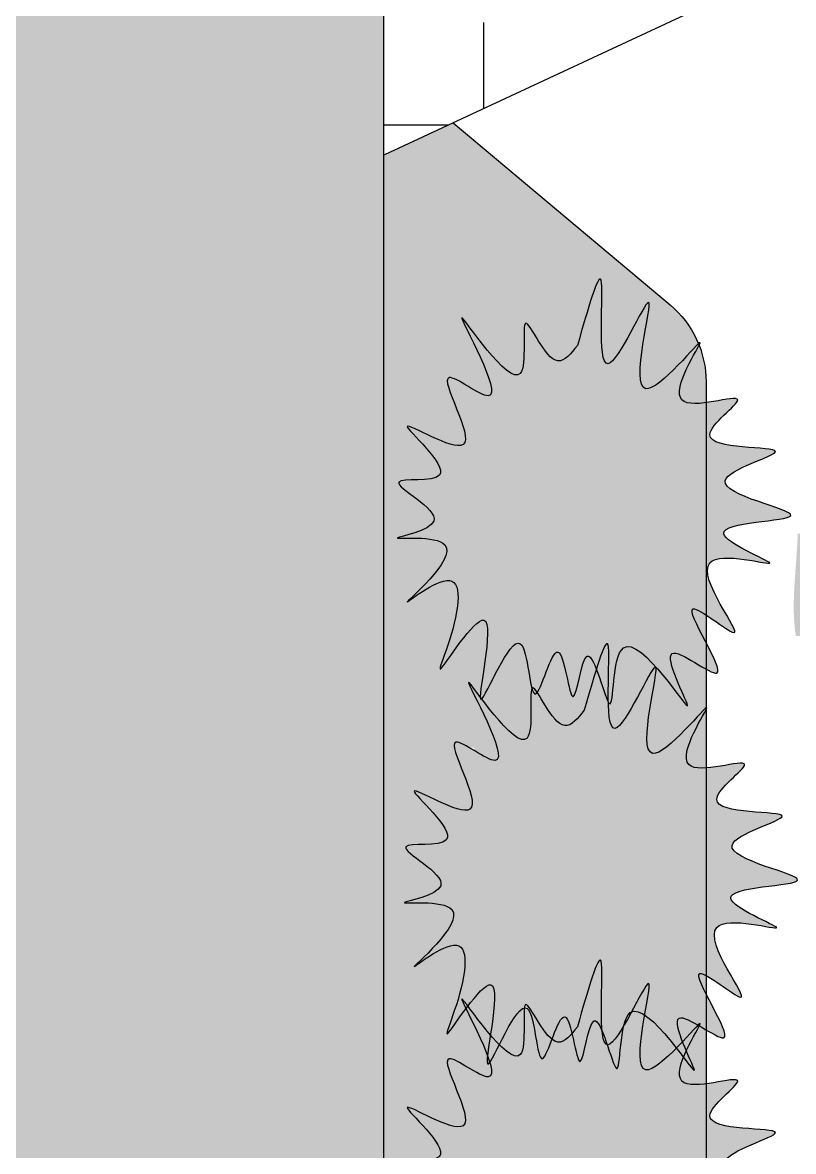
# Model space of a CAD drawing. Header units: metres. Extents: x 1203 to 2640, y 535 to 1122.
# Drawn here: x 1273.02 to 1288.35, y 566.84 to 589.28 of the extents above; entities that cross this region are included whole.
import ezdxf

# ---------------------------------------------------------------- set-up
doc = ezdxf.new("R2010")
doc.units = ezdxf.units.M
doc.layers.add('Layer1', color=105, linetype='Continuous')
doc.layers.add('line work', color=7, linetype='Continuous')
picture_1 = doc.add_image_def('image1.png', size_in_pixel=(941, 730))

msp = doc.modelspace()

# ---------------------------------------------------------------- hatches: boundary and pattern name
at = {"layer": 'line work', "lineweight": -3}
h = msp.add_hatch(color=7, dxfattribs=at)
h.dxf.hatch_style = 1
edge = h.paths.add_edge_path()
edge.add_line((1267.01, 614.181), (1267.01, 587.196))
edge.add_line((1267.01, 587.196), (1264.544, 587.196))
edge.add_line((1264.544, 587.196), (1264.544, 590.544))
edge.add_line((1264.544, 590.544), (1257.633, 590.544))
edge.add_spline(control_points=[(1257.633, 590.544), (1257.812, 590.199), (1258.328, 589.292), (1256.51, 590.791), (1258.02, 587.934), (1255.779, 591.576), (1255.95, 588.165), (1255.342, 590.932), (1255.077, 588.483), (1254.839, 591.017), (1254.233, 588.465), (1254.178, 591.422), (1252.941, 588.19), (1253.381, 590.085), (1253.386, 590.544)], knot_values=[21.42651, 21.42651, 21.42651, 21.42651, 22.216554, 23.184687, 24.253958, 25.961528, 27.103648, 28.144637, 28.994401, 29.931759, 30.873696, 31.916448, 33.269246, 34.465316, 34.465316, 34.465316, 34.465316], degree=3, periodic=0)
edge.add_line((1253.386, 590.544), (1252.984, 590.544))
edge.add_spline(control_points=[(1252.984, 590.544), (1252.937, 590.487), (1252.703, 590.188), (1252.278, 589.535), (1252.546, 590.128), (1252.669, 590.544)], knot_values=[35.32762, 35.32762, 35.32762, 35.32762, 35.495987, 36.149892, 37.055945, 37.055945, 37.055945, 37.055945], degree=3, periodic=0)
edge.add_line((1252.669, 590.544), (1249.308, 590.544))
edge.add_line((1249.308, 590.544), (1249.308, 572.597))
edge.add_line((1249.308, 572.597), (1251.084, 572.597))
edge.add_spline(control_points=[(1251.084, 572.597), (1251.232, 573.1), (1251.447, 573.741), (1251.412, 572.94), (1251.406, 572.597)], knot_values=[0.351516, 0.351516, 0.351516, 0.351516, 1.384531, 2.108355, 2.108355, 2.108355, 2.108355], degree=3, periodic=0)
edge.add_line((1251.406, 572.597), (1252.137, 572.597))
edge.add_spline(control_points=[(1252.137, 572.597), (1252.234, 572.777), (1252.387, 573.044), (1252.353, 572.783), (1252.321, 572.597)], knot_values=[4.020336, 4.020336, 4.020336, 4.020336, 4.512271, 4.990259, 4.990259, 4.990259, 4.990259], degree=3, periodic=0)
edge.add_line((1252.321, 572.597), (1260.871, 572.597))
edge.add_spline(control_points=[(1260.871, 572.597), (1260.829, 572.684), (1260.776, 572.802), (1260.863, 572.691), (1260.935, 572.597)], knot_values=[49.768473, 49.768473, 49.768473, 49.768473, 50.070744, 50.41386, 50.41386, 50.41386, 50.41386], degree=3, periodic=0)
edge.add_line((1260.935, 572.597), (1262.062, 572.597))
edge.add_spline(control_points=[(1262.062, 572.597), (1262.068, 572.618), (1262.084, 572.648), (1262.116, 572.623), (1262.137, 572.597)], knot_values=[52.565625, 52.565625, 52.565625, 52.565625, 52.681278, 52.829063, 52.829063, 52.829063, 52.829063], degree=3, periodic=0)
edge.add_line((1262.137, 572.597), (1263.227, 572.597))
edge.add_spline(control_points=[(1263.227, 572.597), (1263.393, 573.166), (1263.645, 573.959), (1263.591, 572.985), (1263.587, 572.597)], knot_values=[0.259816, 0.259816, 0.259816, 0.259816, 1.384531, 2.204245, 2.204245, 2.204245, 2.204245], degree=3, periodic=0)
edge.add_line((1263.587, 572.597), (1264.247, 572.597))
edge.add_spline(control_points=[(1264.247, 572.597), (1264.336, 572.764), (1264.416, 572.914), (1264.47, 572.992)], knot_values=[3.902123, 3.902123, 3.902123, 3.902123, 4.319559, 4.319559, 4.319559, 4.319559], degree=3, periodic=0)
edge.add_line((1264.47, 572.992), (1264.47, 576.742))
edge.add_line((1264.47, 576.742), (1266.835, 576.742))
edge.add_line((1266.835, 576.742), (1266.835, 570.141))
edge.add_spline(control_points=[(1266.835, 570.141), (1266.961, 570.129), (1267.134, 570.098), (1266.96, 570.011), (1266.835, 569.958)], knot_values=[11.835111, 11.835111, 11.835111, 11.835111, 12.178284, 12.531594, 12.531594, 12.531594, 12.531594], degree=3, periodic=0)
edge.add_line((1266.835, 569.958), (1266.835, 569.045))
edge.add_spline(control_points=[(1266.835, 569.045), (1267.122, 568.947), (1267.596, 568.794), (1267.101, 568.733), (1266.835, 568.7)], knot_values=[14.172609, 14.172609, 14.172609, 14.172609, 14.808876, 15.373886, 15.373886, 15.373886, 15.373886], degree=3, periodic=0)
edge.add_line((1266.835, 568.7), (1266.835, 567.931))
edge.add_spline(control_points=[(1266.835, 567.931), (1266.894, 567.901), (1266.976, 567.855), (1266.902, 567.862), (1266.835, 567.873)], knot_values=[17.053206, 17.053206, 17.053206, 17.053206, 17.271419, 17.518074, 17.518074, 17.518074, 17.518074], degree=3, periodic=0)
edge.add_line((1266.835, 567.873), (1266.835, 562.347))
edge.add_line((1266.835, 562.347), (1267.264, 562.347))
edge.add_spline(control_points=[(1267.264, 562.347), (1267.306, 562.389), (1267.344, 562.421), (1267.322, 562.373), (1267.309, 562.347)], knot_values=[7.401232, 7.401232, 7.401232, 7.401232, 7.646267, 7.782446, 7.782446, 7.782446, 7.782446], degree=3, periodic=0)
edge.add_line((1267.309, 562.347), (1272.021, 562.347))
edge.add_spline(control_points=[(1272.021, 562.347), (1271.879, 562.64), (1271.604, 563.157), (1271.967, 562.631), (1272.194, 562.347)], knot_values=[49.418706, 49.418706, 49.418706, 49.418706, 50.070744, 50.794452, 50.794452, 50.794452, 50.794452], degree=3, periodic=0)
edge.add_line((1272.194, 562.347), (1273.002, 562.347))
edge.add_spline(control_points=[(1273.002, 562.347), (1273, 562.57), (1272.985, 563.007), (1273.202, 562.558), (1273.342, 562.347)], knot_values=[52.185079, 52.185079, 52.185079, 52.185079, 52.681278, 53.247225, 53.247225, 53.247225, 53.247225], degree=3, periodic=0)
edge.add_line((1273.342, 562.347), (1274.064, 562.347))
edge.add_spline(control_points=[(1274.064, 562.347), (1274.272, 563.078), (1274.649, 564.396), (1274.518, 562.795), (1274.546, 562.347)], knot_values=[0.003378, 0.003378, 0.003378, 0.003378, 1.384531, 2.5036, 2.5036, 2.5036, 2.5036], degree=3, periodic=0)
edge.add_line((1274.546, 562.347), (1274.975, 562.347))
edge.add_spline(control_points=[(1274.975, 562.347), (1275.188, 562.707), (1275.634, 563.659), (1275.43, 562.774), (1275.363, 562.347)], knot_values=[3.57232, 3.57232, 3.57232, 3.57232, 4.512271, 5.382385, 5.382385, 5.382385, 5.382385], degree=3, periodic=0)
edge.add_line((1275.363, 562.347), (1276.436, 562.347))
edge.add_spline(control_points=[(1276.436, 562.347), (1276.478, 562.389), (1276.515, 562.421), (1276.494, 562.373), (1276.481, 562.347)], knot_values=[7.401232, 7.401232, 7.401232, 7.401232, 7.646267, 7.782446, 7.782446, 7.782446, 7.782446], degree=3, periodic=0)
edge.add_line((1276.481, 562.347), (1280.2, 562.347))
edge.add_line((1280.2, 562.347), (1280.2, 562.967))
edge.add_spline(control_points=[(1280.2, 562.967), (1280.141, 563.085), (1280.076, 563.224), (1280.15, 563.135), (1280.2, 563.07)], knot_values=[49.7092, 49.7092, 49.7092, 49.7092, 50.070744, 50.350922, 50.350922, 50.350922, 50.350922], degree=3, periodic=0)
edge.add_line((1280.2, 563.07), (1280.2, 615.396))
edge.add_spline(control_points=[(1280.2, 615.396), (1280.049, 615.298), (1279.776, 615.086), (1280.031, 615.306), (1280.2, 615.478)], knot_values=[38.513979, 38.513979, 38.513979, 38.513979, 38.930304, 39.452874, 39.452874, 39.452874, 39.452874], degree=3, periodic=0)
edge.add_line((1280.2, 615.478), (1280.2, 616.46))
edge.add_spline(control_points=[(1280.2, 616.46), (1279.947, 616.474), (1279.459, 616.431), (1279.997, 616.536), (1280.2, 616.622)], knot_values=[40.701525, 40.701525, 40.701525, 40.701525, 41.243068, 41.749471, 41.749471, 41.749471, 41.749471], degree=3, periodic=0)
edge.add_line((1280.2, 616.622), (1280.2, 617.164))
edge.add_spline(control_points=[(1280.2, 617.164), (1279.982, 617.344), (1279.49, 617.64), (1279.995, 617.617), (1280.2, 617.627)], knot_values=[42.464528, 42.464528, 42.464528, 42.464528, 43.076867, 43.544984, 43.544984, 43.544984, 43.544984], degree=3, periodic=0)
edge.add_line((1280.2, 617.627), (1280.2, 618.349))
edge.add_spline(control_points=[(1280.2, 618.349), (1280.044, 618.517), (1279.778, 618.777), (1280.04, 618.651), (1280.2, 618.573)], knot_values=[44.56406, 44.56406, 44.56406, 44.56406, 45.052961, 45.473377, 45.473377, 45.473377, 45.473377], degree=3, periodic=0)
edge.add_line((1280.2, 618.573), (1280.2, 634.868))
edge.add_spline(control_points=[(1280.2, 634.868), (1280.162, 635.093), (1279.991, 635.955), (1278.814, 632.88), (1279.71, 636.427), (1278.826, 635.405), (1278.188, 634.425), (1278.863, 635.818), (1278.769, 636.975), (1276.981, 635.54), (1279.525, 637.67), (1276.888, 637.37), (1278.629, 637.68), (1278.201, 638.081), (1278.023, 638.221)], knot_values=[31.432521, 31.432521, 31.432521, 31.432521, 31.916448, 33.269246, 34.849071, 35.495987, 36.149892, 37.43998, 37.950747, 38.930304, 40.29043, 41.243068, 42.036768, 42.519581, 42.519581, 42.519581, 42.519581], degree=3, periodic=0)
edge.add_line((1278.023, 638.221), (1275.945, 638.221))
edge.add_spline(control_points=[(1275.945, 638.221), (1276.208, 638.048), (1277.354, 637.575), (1274.47, 638.435), (1276.732, 635.697), (1274.432, 637.655), (1276.373, 634.872), (1274.19, 636.673), (1275.7, 633.816), (1273.459, 637.457), (1273.63, 634.047), (1273.022, 636.814), (1272.757, 634.365), (1272.518, 636.899), (1271.913, 634.346), (1271.858, 637.304), (1270.489, 633.726), (1271.385, 637.273), (1270.501, 636.251), (1269.863, 635.271), (1270.538, 636.664), (1270.444, 637.821), (1268.656, 636.386), (1270.512, 637.94), (1270.192, 638.21), (1270.176, 638.221)], knot_values=[16.490829, 16.490829, 16.490829, 16.490829, 17.271419, 18.463426, 19.926367, 20.858036, 22.216554, 23.184687, 24.253958, 25.961528, 27.103648, 28.144637, 28.994401, 29.931759, 30.873696, 31.916448, 33.269246, 34.849071, 35.495987, 36.149892, 37.43998, 37.950747, 38.930304, 40.29043, 40.353073, 40.353073, 40.353073, 40.353073], degree=3, periodic=0)
edge.add_line((1270.176, 638.221), (1267.492, 638.221))
edge.add_spline(control_points=[(1267.492, 638.221), (1267.271, 638.123), (1267.062, 638.014), (1267.041, 637.908), (1267.041, 637.908)], knot_values=[12.809013, 12.809013, 12.809013, 12.809013, 13.333393, 13.334074, 13.334074, 13.334074, 13.334074], degree=3, periodic=0)
edge.add_line((1267.041, 637.908), (1267.041, 637.87))
edge.add_spline(control_points=[(1267.041, 637.87), (1267.097, 637.588), (1269.525, 637.119), (1267.23, 637.099), (1267.041, 636.921)], knot_values=[13.396356, 13.396356, 13.396356, 13.396356, 14.808876, 16.049076, 16.049076, 16.049076, 16.049076], degree=3, periodic=0)
edge.add_line((1267.041, 636.921), (1267.041, 636.799))
edge.add_spline(control_points=[(1267.041, 636.799), (1267.193, 636.605), (1268.545, 636.065), (1267.411, 636.384), (1267.041, 636.37)], knot_values=[16.287027, 16.287027, 16.287027, 16.287027, 17.271419, 18.145375, 18.145375, 18.145375, 18.145375], degree=3, periodic=0)
edge.add_line((1267.041, 636.37), (1267.041, 635.288))
edge.add_spline(control_points=[(1267.041, 635.288), (1267.177, 635.053), (1267.327, 634.805), (1267.116, 634.93), (1267.041, 634.98)], knot_values=[19.331768, 19.331768, 19.331768, 19.331768, 19.926367, 20.165674, 20.165674, 20.165674, 20.165674], degree=3, periodic=0)
edge.add_line((1267.041, 634.98), (1267.041, 624.535))
edge.add_line((1267.041, 624.535), (1264.883, 624.535))
edge.add_line((1264.883, 624.535), (1264.883, 628.2))
edge.add_line((1264.883, 628.2), (1260.684, 628.2))
edge.add_spline(control_points=[(1260.684, 628.2), (1260.737, 628.08), (1260.857, 627.818), (1260.713, 628.012), (1260.57, 628.2)], knot_values=[23.939281, 23.939281, 23.939281, 23.939281, 24.253958, 24.805639, 24.805639, 24.805639, 24.805639], degree=3, periodic=0)
edge.add_line((1260.57, 628.2), (1259.3, 628.2))
edge.add_spline(control_points=[(1259.3, 628.2), (1259.285, 628.053), (1259.257, 627.879), (1259.178, 628.083), (1259.138, 628.2)], knot_values=[26.719615, 26.719615, 26.719615, 26.719615, 27.103648, 27.398004, 27.398004, 27.398004, 27.398004], degree=3, periodic=0)
edge.add_line((1259.138, 628.2), (1258.563, 628.2))
edge.add_spline(control_points=[(1258.563, 628.2), (1258.547, 628.15), (1258.514, 628.084), (1258.482, 628.146), (1258.465, 628.2)], knot_values=[28.822746, 28.822746, 28.822746, 28.822746, 28.994401, 29.180422, 29.180422, 29.180422, 29.180422], degree=3, periodic=0)
edge.add_line((1258.465, 628.2), (1257.8, 628.2))
edge.add_spline(control_points=[(1257.8, 628.2), (1257.788, 628.184), (1257.761, 628.159), (1257.738, 628.177), (1257.725, 628.2)], knot_values=[30.787765, 30.787765, 30.787765, 30.787765, 30.873696, 31.007203, 31.007203, 31.007203, 31.007203], degree=3, periodic=0)
edge.add_line((1257.725, 628.2), (1256.78, 628.2))
edge.add_spline(control_points=[(1256.78, 628.2), (1256.738, 628.121), (1256.666, 628.006), (1256.662, 628.106), (1256.671, 628.2)], knot_values=[33.003843, 33.003843, 33.003843, 33.003843, 33.269246, 33.582079, 33.582079, 33.582079, 33.582079], degree=3, periodic=0)
edge.add_line((1256.671, 628.2), (1254.582, 628.2))
edge.add_line((1254.582, 628.2), (1254.582, 619.38))
edge.add_spline(control_points=[(1254.582, 619.38), (1254.635, 619.353), (1254.686, 619.311), (1254.624, 619.281), (1254.582, 619.268)], knot_values=[14.576109, 14.576109, 14.576109, 14.576109, 14.808876, 14.985544, 14.985544, 14.985544, 14.985544], degree=3, periodic=0)
edge.add_line((1254.582, 619.268), (1254.582, 610.638))
edge.add_line((1254.582, 610.638), (1264.693, 610.638))
edge.add_line((1264.693, 610.638), (1264.693, 614.181))
edge.add_line((1264.693, 614.181), (1267.01, 614.181))
at = {"layer": 'line work', "lineweight": -3, "true_color": 0x90e203}
h = msp.add_hatch(color=62, dxfattribs=at)
h.dxf.hatch_style = 1
edge = h.paths.add_edge_path()
edge.add_spline(control_points=[(1284.055, 582.859), (1284.264, 583.592), (1284.725, 585.206), (1284.289, 581.161), (1285.982, 585.125), (1284.739, 580.857), (1286.31, 582.758), (1286.463, 582.898)], knot_values=[0, 0, 0, 0, 1.384531, 3.052251, 4.512271, 6.230514, 7.477941, 7.477941, 7.477941, 7.477941], degree=3, periodic=0)
edge.add_arc((1284.614, 582.136), 2, 22.3885, 50)
edge.add_line((1285.899, 583.668), (1281.586, 587.287))
edge.add_line((1281.586, 587.287), (1280.2, 586.641))
edge.add_line((1280.2, 586.641), (1280.2, 576.518))
edge.add_line((1280.2, 576.518), (1281.319, 576.42))
edge.add_spline(control_points=[(1282.18, 576.345), (1282.248, 576.791), (1282.395, 577.762), (1281.705, 576.965), (1281.068, 575.985), (1281.742, 577.377), (1281.649, 578.534), (1279.861, 577.099), (1282.404, 579.229), (1279.768, 578.93), (1281.943, 579.317), (1279.766, 580.353), (1282.075, 580.003), (1279.811, 581.884), (1282.62, 580.093), (1280.859, 582.883), (1283.05, 581.092), (1280.866, 584.865), (1283.254, 581.17), (1282.824, 584.076), (1283.546, 582.218), (1283.928, 582.699), (1284.055, 582.859)], knot_values=[33.901348, 33.901348, 33.901348, 33.901348, 34.849071, 35.495987, 36.149892, 37.43998, 37.950747, 38.930304, 40.29043, 41.243068, 42.036768, 43.076867, 43.892621, 45.052961, 46.218807, 47.576959, 48.432607, 50.070744, 51.677962, 52.681278, 53.664047, 54.157458, 54.157458, 54.157458, 54.157458], degree=3, periodic=0)
h = msp.add_hatch(color=62, dxfattribs=at)
h.dxf.hatch_style = 1
edge = h.paths.add_edge_path()
edge.add_spline(control_points=[(1282.143, 575.631), (1282.004, 575.917), (1281.782, 576.336), (1281.993, 576.046), (1282.123, 575.875)], knot_values=[49.430736, 49.430736, 49.430736, 49.430736, 50.070744, 50.5641, 50.5641, 50.5641, 50.5641], degree=3, periodic=0)
edge.add_spline(control_points=[(1282.123, 575.875), (1282.12, 576.143), (1282.529, 577.918), (1281.705, 576.965), (1281.068, 575.985), (1281.742, 577.377), (1281.649, 578.534), (1279.861, 577.099), (1282.404, 579.229), (1279.768, 578.93), (1281.943, 579.317), (1279.766, 580.353), (1282.075, 580.003), (1279.811, 581.884), (1282.62, 580.093), (1280.859, 582.883), (1283.05, 581.092), (1280.866, 584.865), (1283.254, 581.17), (1282.863, 583.809), (1283.233, 582.997), (1283.402, 582.771)], knot_values=[33.463795, 33.463795, 33.463795, 33.463795, 34.849071, 35.495987, 36.149892, 37.43998, 37.950747, 38.930304, 40.29043, 41.243068, 42.036768, 43.076867, 43.892621, 45.052961, 46.218807, 47.576959, 48.432607, 50.070744, 51.677962, 52.681278, 53.334053, 53.334053, 53.334053, 53.334053], degree=3, periodic=0)
edge.add_line((1283.402, 582.771), (1283.861, 585.378))
edge.add_line((1283.861, 585.378), (1281.586, 587.287))
edge.add_line((1281.586, 587.287), (1280.2, 586.641))
edge.add_line((1280.2, 586.641), (1280.2, 574.867))
edge.add_line((1280.2, 574.867), (1281.609, 574.867))
edge.add_spline(control_points=[(1281.609, 574.867), (1281.6, 574.927), (1281.619, 575.019), (1281.789, 574.933), (1281.904, 574.867)], knot_values=[47.347418, 47.347418, 47.347418, 47.347418, 47.576959, 47.901214, 47.901214, 47.901214, 47.901214], degree=3, periodic=0)
edge.add_line((1281.904, 574.867), (1282.008, 574.867))
edge.add_line((1282.008, 574.867), (1282.143, 575.631))
at = {"layer": 'line work', "lineweight": -3}
h = msp.add_hatch(color=256, dxfattribs=at)
h.dxf.hatch_style = 1
h.set_gradient(color1=(19, 155, 72), color2=(200, 201, 45), name='SPHERICAL')
edge = h.paths.add_edge_path()
edge.add_spline(control_points=[(1284.055, 582.859), (1284.264, 583.592), (1284.725, 585.206), (1284.289, 581.161), (1285.982, 585.125), (1284.692, 580.694), (1287.182, 583.861), (1285.376, 581.214), (1287.953, 582.166), (1285.835, 580.708), (1289.103, 580.95), (1285.826, 580.084), (1289.665, 579.359), (1285.892, 579.364), (1288.813, 578.212), (1285.675, 579.149), (1287.936, 576.41), (1285.637, 578.369), (1287.577, 575.585), (1285.394, 577.387), (1286.904, 574.529), (1284.664, 578.171), (1284.835, 574.761), (1284.227, 577.527), (1283.962, 575.078), (1283.723, 577.612), (1283.118, 575.06), (1283.063, 578.017), (1281.693, 574.44), (1282.589, 577.987), (1281.705, 576.965), (1281.068, 575.985), (1281.742, 577.377), (1281.649, 578.534), (1279.861, 577.099), (1282.404, 579.229), (1279.768, 578.93), (1281.943, 579.317), (1279.766, 580.353), (1282.075, 580.003), (1279.811, 581.884), (1282.62, 580.093), (1280.859, 582.883), (1283.05, 581.092), (1280.866, 584.865), (1283.254, 581.17), (1282.824, 584.076), (1283.546, 582.218), (1283.928, 582.699), (1284.055, 582.859)], knot_values=[0, 0, 0, 0, 1.384531, 3.052251, 4.512271, 6.230514, 7.646267, 8.837739, 9.946582, 10.833662, 12.178284, 13.333393, 14.808876, 16.18735, 17.271419, 18.463426, 19.926367, 20.858036, 22.216554, 23.184687, 24.253958, 25.961528, 27.103648, 28.144637, 28.994401, 29.931759, 30.873696, 31.916448, 33.269246, 34.849071, 35.495987, 36.149892, 37.43998, 37.950747, 38.930304, 40.29043, 41.243068, 42.036768, 43.076867, 43.892621, 45.052961, 46.218807, 47.576959, 48.432607, 50.070744, 51.677962, 52.681278, 53.664047, 54.157458, 54.157458, 54.157458, 54.157458], degree=3, periodic=0)
at = {"layer": 'line work', "lineweight": -3, "true_color": 0x90e203}
h = msp.add_hatch(color=62, dxfattribs=at)
h.dxf.hatch_style = 1
edge = h.paths.add_edge_path()
edge.add_spline(control_points=[(1286.475, 582.867), (1286.376, 582.673), (1285.755, 581.688), (1286.411, 581.698), (1286.614, 581.724)], knot_values=[7.777909, 7.777909, 7.777909, 7.777909, 8.837739, 9.283368, 9.283368, 9.283368, 9.283368], degree=3, periodic=0)
edge.add_line((1286.614, 581.724), (1286.614, 582.136))
edge.add_arc((1284.614, 582.136), 2, 0, 21.4477)
at = {"layer": 'line work', "lineweight": -3}
h = msp.add_hatch(color=9, dxfattribs=at)
h.dxf.hatch_style = 1
edge = h.paths.add_edge_path()
edge.add_spline(control_points=[(1291.817, 577.956), (1291.811, 578.002), (1291.805, 578.113), (1291.789, 578.521), (1291.8, 578.64), (1291.816, 578.655)], knot_values=[23.220672, 23.220672, 23.220672, 23.220672, 24.068775, 25.068775, 26.007738, 26.007738, 26.007738, 26.007738], degree=3, periodic=0)
edge.add_spline(control_points=[(1291.816, 578.655), (1291.813, 578.704), (1291.812, 578.77), (1291.807, 578.955), (1291.803, 579.108), (1291.803, 579.12)], knot_values=[21.521428, 21.521428, 21.521428, 21.521428, 22.135195, 23.135195, 23.220672, 23.220672, 23.220672, 23.220672], degree=3, periodic=0)
edge.add_line((1291.803, 579.12), (1288.439, 579.12))
edge.add_spline(control_points=[(1288.439, 579.12), (1288.429, 578.929), (1288.386, 578.25), (1288.322, 577.562), (1288.399, 577.088)], knot_values=[15.887273, 15.887273, 15.887273, 15.887273, 16.456438, 17.90999, 17.90999, 17.90999, 17.90999], weights=[1, 1, 1, 1, 1], degree=3, periodic=0)
edge.add_line((1288.399, 577.088), (1292.352, 577.088))
edge.add_line((1292.352, 577.088), (1292.352, 577.415))
edge.add_spline(control_points=[(1292.402, 577.406), (1292.354, 577.4), (1292.286, 577.417), (1292.131, 577.452), (1292.031, 577.487), (1291.964, 577.523), (1291.929, 577.553), (1291.903, 577.6), (1291.897, 577.62)], knot_values=[28.738873, 28.738873, 28.738873, 28.738873, 29.738873, 30.738873, 31.738873, 32.738873, 33.738873, 34.738873, 34.738873, 34.738873, 34.738873], degree=3, periodic=0)
edge.add_spline(control_points=[(1291.897, 577.62), (1291.892, 577.628), (1291.877, 577.656), (1291.847, 577.769), (1291.825, 577.886), (1291.817, 577.948), (1291.817, 577.956)], knot_values=[26.007738, 26.007738, 26.007738, 26.007738, 26.586976, 27.586976, 28.586976, 28.738873, 28.738873, 28.738873, 28.738873], degree=3, periodic=0)
at = {"layer": 'line work', "lineweight": -3, "true_color": 0x90e203}
h = msp.add_hatch(color=62, dxfattribs=at)
h.dxf.hatch_style = 1
edge = h.paths.add_edge_path()
edge.add_spline(control_points=[(1285.811, 574.867), (1286.115, 575.097), (1286.524, 575.588), (1286.614, 575.66)], knot_values=[6.561728, 6.561728, 6.561728, 6.561728, 7.520543, 7.520543, 7.520543, 7.520543], degree=3, periodic=0)
edge.add_line((1286.614, 575.66), (1286.614, 576.427))
edge.add_spline(control_points=[(1286.614, 576.427), (1286.379, 576.557), (1285.509, 577.169), (1286.904, 574.529), (1284.664, 578.171), (1284.792, 575.601), (1284.678, 575.756), (1284.67, 575.771)], knot_values=[22.501589, 22.501589, 22.501589, 22.501589, 23.184687, 24.253958, 25.961528, 27.103648, 27.186129, 27.186129, 27.186129, 27.186129], degree=3, periodic=0)
edge.add_spline(control_points=[(1284.67, 575.771), (1284.677, 575.473), (1284.774, 574.726), (1286.032, 577.672), (1285.354, 575.255), (1285.456, 574.867)], knot_values=[2.380936, 2.380936, 2.380936, 2.380936, 3.052251, 4.512271, 5.982013, 5.982013, 5.982013, 5.982013], degree=3, periodic=0)
edge.add_line((1285.456, 574.867), (1285.811, 574.867))
at = {"layer": 'line work', "lineweight": -3}
h = msp.add_hatch(color=256, dxfattribs=at)
h.dxf.hatch_style = 1
h.set_gradient(color1=(19, 155, 72), color2=(200, 201, 45), name='SPHERICAL')
edge = h.paths.add_edge_path()
edge.add_spline(control_points=[(1284.192, 575.61), (1284.401, 576.342), (1284.862, 577.957), (1284.426, 573.911), (1286.119, 577.875), (1284.829, 573.445), (1287.319, 576.611), (1285.513, 573.965), (1288.089, 574.916), (1285.972, 573.458), (1289.24, 573.7), (1285.963, 572.835), (1289.802, 572.109), (1286.029, 572.114), (1288.95, 570.963), (1285.812, 571.899), (1288.073, 569.161), (1285.774, 571.119), (1287.714, 568.336), (1285.531, 570.137), (1287.041, 567.28), (1284.8, 570.921), (1284.972, 567.511), (1284.364, 570.278), (1284.098, 567.829), (1283.86, 570.363), (1283.255, 567.81), (1283.199, 570.768), (1281.83, 567.19), (1282.726, 570.737), (1281.842, 569.715), (1281.205, 568.735), (1281.879, 570.128), (1281.786, 571.285), (1279.998, 569.85), (1282.541, 571.98), (1279.904, 571.68), (1282.08, 572.067), (1279.903, 573.103), (1282.212, 572.753), (1279.948, 574.635), (1282.757, 572.843), (1280.996, 575.633), (1283.187, 573.842), (1281.003, 577.615), (1283.391, 573.92), (1282.961, 576.826), (1283.683, 574.969), (1284.065, 575.449), (1284.192, 575.61)], knot_values=[0, 0, 0, 0, 1.384531, 3.052251, 4.512271, 6.230514, 7.646267, 8.837739, 9.946582, 10.833662, 12.178284, 13.333393, 14.808876, 16.18735, 17.271419, 18.463426, 19.926367, 20.858036, 22.216554, 23.184687, 24.253958, 25.961528, 27.103648, 28.144637, 28.994401, 29.931759, 30.873696, 31.916448, 33.269246, 34.849071, 35.495987, 36.149892, 37.43998, 37.950747, 38.930304, 40.29043, 41.243068, 42.036768, 43.076867, 43.892621, 45.052961, 46.218807, 47.576959, 48.432607, 50.070744, 51.677962, 52.681278, 53.664047, 54.157458, 54.157458, 54.157458, 54.157458], degree=3, periodic=0)
at = {"layer": 'line work', "lineweight": -3, "true_color": 0x90e203}
h = msp.add_hatch(color=62, dxfattribs=at)
h.dxf.hatch_style = 1
edge = h.paths.add_edge_path()
edge.add_spline(control_points=[(1282.155, 575.833), (1282.449, 575.446), (1283.301, 574.384), (1283.092, 575.935), (1283.153, 576.041)], knot_values=[50.603979, 50.603979, 50.603979, 50.603979, 51.677962, 52.620173, 52.620173, 52.620173, 52.620173], degree=3, periodic=0)
edge.add_spline(control_points=[(1283.153, 576.041), (1283.086, 576.28), (1282.982, 577.764), (1282.272, 575.95), (1282.155, 575.833)], knot_values=[31.115994, 31.115994, 31.115994, 31.115994, 31.916448, 33.219023, 33.219023, 33.219023, 33.219023], degree=3, periodic=0)
h = msp.add_hatch(color=62, dxfattribs=at)
h.dxf.hatch_style = 1
edge = h.paths.add_edge_path()
edge.add_spline(control_points=[(1286.614, 577.506), (1286.497, 577.582), (1286.187, 577.752), (1286.448, 577.272), (1286.614, 576.956)], knot_values=[20.522748, 20.522748, 20.522748, 20.522748, 20.858036, 21.563594, 21.563594, 21.563594, 21.563594], degree=3, periodic=0)
edge.add_line((1286.614, 576.956), (1286.614, 577.506))
h = msp.add_hatch(color=62, dxfattribs=at)
h.dxf.hatch_style = 1
edge = h.paths.add_edge_path()
edge.add_spline(control_points=[(1284.192, 575.61), (1284.276, 575.902), (1284.359, 576.194), (1284.432, 576.429)], knot_values=[0, 0, 0, 0, 0.552164, 0.552164, 0.552164, 0.552164], degree=3, periodic=0)
edge.add_spline(control_points=[(1284.432, 576.429), (1284.369, 576.59), (1284.166, 576.965), (1283.962, 575.078), (1283.731, 577.531), (1283.369, 576.116), (1283.256, 575.964)], knot_values=[27.752609, 27.752609, 27.752609, 27.752609, 28.144637, 28.994401, 29.931759, 30.786439, 30.786439, 30.786439, 30.786439], degree=3, periodic=0)
edge.add_spline(control_points=[(1283.256, 575.964), (1283.385, 575.77), (1283.742, 575.043), (1284.065, 575.449), (1284.192, 575.61)], knot_values=[52.909497, 52.909497, 52.909497, 52.909497, 53.664047, 54.157458, 54.157458, 54.157458, 54.157458], degree=3, periodic=0)
h = msp.add_hatch(color=62, dxfattribs=at)
h.dxf.hatch_style = 1
edge = h.paths.add_edge_path()
edge.add_spline(control_points=[(1282.461, 574.867), (1282.406, 575.074), (1282.269, 575.373), (1282.143, 575.631)], knot_values=[48.850486, 48.850486, 48.850486, 48.850486, 49.430736, 49.430736, 49.430736, 49.430736], degree=3, periodic=0)
edge.add_line((1282.143, 575.631), (1282.008, 574.867))
edge.add_line((1282.008, 574.867), (1282.461, 574.867))
h = msp.add_hatch(color=62, dxfattribs=at)
h.dxf.hatch_style = 1
edge = h.paths.add_edge_path()
edge.add_spline(control_points=[(1286.614, 575.621), (1286.55, 575.495), (1286.335, 575.147), (1286.254, 574.867)], knot_values=[7.772117, 7.772117, 7.772117, 7.772117, 8.476209, 8.476209, 8.476209, 8.476209], degree=3, periodic=0)
edge.add_line((1286.254, 574.867), (1286.614, 574.867))
edge.add_line((1286.614, 574.867), (1286.614, 575.621))
h = msp.add_hatch(color=62, dxfattribs=at)
h.dxf.hatch_style = 1
edge = h.paths.add_edge_path()
edge.add_spline(control_points=[(1281.858, 574.184), (1281.761, 574.44), (1281.632, 574.719), (1281.609, 574.867)], knot_values=[46.773718, 46.773718, 46.773718, 46.773718, 47.347418, 47.347418, 47.347418, 47.347418], degree=3, periodic=0)
edge.add_line((1281.609, 574.867), (1280.2, 574.867))
edge.add_line((1280.2, 574.867), (1280.2, 574.184))
edge.add_line((1280.2, 574.184), (1281.858, 574.184))
h = msp.add_hatch(color=62, dxfattribs=at)
h.dxf.hatch_style = 1
edge = h.paths.add_edge_path()
edge.add_spline(control_points=[(1281.998, 574.811), (1282.162, 574.713), (1282.495, 574.509), (1282.501, 574.718), (1282.461, 574.867)], knot_values=[47.988532, 47.988532, 47.988532, 47.988532, 48.432607, 48.850486, 48.850486, 48.850486, 48.850486], degree=3, periodic=0)
edge.add_line((1282.461, 574.867), (1282.008, 574.867))
edge.add_line((1282.008, 574.867), (1281.998, 574.811))
h = msp.add_hatch(color=62, dxfattribs=at)
h.dxf.hatch_style = 1
edge = h.paths.add_edge_path()
edge.add_line((1285.811, 574.867), (1285.456, 574.867))
edge.add_spline(control_points=[(1285.456, 574.867), (1285.474, 574.802), (1285.544, 574.704), (1285.706, 574.788), (1285.811, 574.867)], knot_values=[5.982013, 5.982013, 5.982013, 5.982013, 6.230514, 6.561728, 6.561728, 6.561728, 6.561728], degree=3, periodic=0)
h = msp.add_hatch(color=62, dxfattribs=at)
h.dxf.hatch_style = 1
edge = h.paths.add_edge_path()
edge.add_line((1286.614, 574.867), (1286.254, 574.867))
edge.add_spline(control_points=[(1286.254, 574.867), (1286.212, 574.724), (1286.198, 574.478), (1286.465, 574.452), (1286.614, 574.461)], knot_values=[8.476209, 8.476209, 8.476209, 8.476209, 8.837739, 9.181292, 9.181292, 9.181292, 9.181292], degree=3, periodic=0)
edge.add_line((1286.614, 574.461), (1286.614, 574.867))
h = msp.add_hatch(color=62, dxfattribs=at)
h.dxf.hatch_style = 1
edge = h.paths.add_edge_path()
edge.add_spline(control_points=[(1281.839, 569.677), (1281.668, 569.448), (1281.213, 568.752), (1281.879, 570.128), (1281.786, 571.285), (1279.998, 569.85), (1282.541, 571.98), (1279.904, 571.68), (1282.08, 572.067), (1279.903, 573.103), (1282.212, 572.753), (1279.948, 574.635), (1282.145, 573.234), (1281.951, 573.936), (1281.858, 574.184)], knot_values=[35.526042, 35.526042, 35.526042, 35.526042, 36.149892, 37.43998, 37.950747, 38.930304, 40.29043, 41.243068, 42.036768, 43.076867, 43.892621, 45.052961, 46.218807, 46.773718, 46.773718, 46.773718, 46.773718], degree=3, periodic=0)
edge.add_line((1281.858, 574.184), (1280.2, 574.184))
edge.add_line((1280.2, 574.184), (1280.2, 568.75))
edge.add_line((1280.2, 568.75), (1282.267, 568.75))
edge.add_spline(control_points=[(1282.267, 568.75), (1282.154, 569.053), (1281.953, 569.446), (1281.839, 569.677)], knot_values=[48.999166, 48.999166, 48.999166, 48.999166, 49.716888, 49.716888, 49.716888, 49.716888], degree=3, periodic=0)
at = {"layer": 'line work', "lineweight": -3}
h = msp.add_hatch(color=256, dxfattribs=at)
h.dxf.hatch_style = 1
h.set_gradient(color1=(19, 155, 72), color2=(200, 201, 45), name='SPHERICAL')
edge = h.paths.add_edge_path()
edge.add_spline(control_points=[(1284.055, 569.318), (1284.264, 570.05), (1284.725, 571.665), (1284.289, 567.619), (1285.982, 571.583), (1284.692, 567.153), (1287.182, 570.319), (1285.376, 567.673), (1287.953, 568.624), (1285.835, 567.166), (1289.103, 567.408), (1285.826, 566.543), (1289.665, 565.817), (1285.892, 565.822), (1288.813, 564.671), (1285.675, 565.607), (1287.936, 562.869), (1285.637, 564.827), (1287.577, 562.044), (1285.394, 563.845), (1286.904, 560.988), (1284.664, 564.629), (1284.835, 561.219), (1284.227, 563.986), (1283.962, 561.537), (1283.723, 564.071), (1283.118, 561.518), (1283.063, 564.476), (1281.693, 560.898), (1282.589, 564.445), (1281.705, 563.423), (1281.068, 562.443), (1281.742, 563.836), (1281.649, 564.993), (1279.861, 563.558), (1282.404, 565.688), (1279.768, 565.388), (1281.943, 565.775), (1279.766, 566.811), (1282.075, 566.461), (1279.811, 568.343), (1282.62, 566.551), (1280.859, 569.341), (1283.05, 567.55), (1280.866, 571.323), (1283.254, 567.628), (1282.824, 570.534), (1283.546, 568.677), (1283.928, 569.157), (1284.055, 569.318)], knot_values=[0, 0, 0, 0, 1.384531, 3.052251, 4.512271, 6.230514, 7.646267, 8.837739, 9.946582, 10.833662, 12.178284, 13.333393, 14.808876, 16.18735, 17.271419, 18.463426, 19.926367, 20.858036, 22.216554, 23.184687, 24.253958, 25.961528, 27.103648, 28.144637, 28.994401, 29.931759, 30.873696, 31.916448, 33.269246, 34.849071, 35.495987, 36.149892, 37.43998, 37.950747, 38.930304, 40.29043, 41.243068, 42.036768, 43.076867, 43.892621, 45.052961, 46.218807, 47.576959, 48.432607, 50.070744, 51.677962, 52.681278, 53.664047, 54.157458, 54.157458, 54.157458, 54.157458], degree=3, periodic=0)
at = {"layer": 'line work', "lineweight": -3, "true_color": 0x90e203}
h = msp.add_hatch(color=62, dxfattribs=at)
h.dxf.hatch_style = 1
edge = h.paths.add_edge_path()
edge.add_spline(control_points=[(1282.326, 569.154), (1282.392, 569.591), (1282.504, 570.388), (1282.15, 570.06), (1282.023, 569.91)], knot_values=[33.942567, 33.942567, 33.942567, 33.942567, 34.849071, 35.306615, 35.306615, 35.306615, 35.306615], degree=3, periodic=0)
edge.add_line((1282.023, 569.91), (1281.969, 569.605))
edge.add_spline(control_points=[(1281.969, 569.605), (1282.07, 569.471), (1282.197, 569.305), (1282.326, 569.154)], knot_values=[50.542561, 50.542561, 50.542561, 50.542561, 50.939441, 50.939441, 50.939441, 50.939441], degree=3, periodic=0)
h = msp.add_hatch(color=62, dxfattribs=at)
h.dxf.hatch_style = 1
edge = h.paths.add_edge_path()
edge.add_spline(control_points=[(1286.614, 570.339), (1286.559, 570.367), (1286.404, 570.421), (1286.506, 570.182), (1286.614, 569.969)], knot_values=[20.665589, 20.665589, 20.665589, 20.665589, 20.858036, 21.36451, 21.36451, 21.36451, 21.36451], degree=3, periodic=0)
edge.add_line((1286.614, 569.969), (1286.614, 570.339))
h = msp.add_hatch(color=62, dxfattribs=at)
h.dxf.hatch_style = 1
edge = h.paths.add_edge_path()
edge.add_spline(control_points=[(1282.023, 569.91), (1281.975, 569.853), (1281.925, 569.791), (1281.877, 569.727)], knot_values=[35.306615, 35.306615, 35.306615, 35.306615, 35.480186, 35.480186, 35.480186, 35.480186], degree=3, periodic=0)
edge.add_spline(control_points=[(1281.877, 569.727), (1281.904, 569.691), (1281.935, 569.65), (1281.969, 569.605)], knot_values=[50.410042, 50.410042, 50.410042, 50.410042, 50.542561, 50.542561, 50.542561, 50.542561], degree=3, periodic=0)
edge.add_line((1281.969, 569.605), (1282.023, 569.91))
h = msp.add_hatch(color=62, dxfattribs=at)
h.dxf.hatch_style = 1
edge = h.paths.add_edge_path()
edge.add_spline(control_points=[(1282.904, 568.75), (1282.909, 568.754), (1283.041, 568.878), (1282.974, 569.491), (1283.001, 569.693)], knot_values=[51.645719, 51.645719, 51.645719, 51.645719, 51.677962, 52.516803, 52.516803, 52.516803, 52.516803], degree=3, periodic=0)
edge.add_spline(control_points=[(1283.001, 569.693), (1282.861, 569.665), (1282.659, 569.274), (1282.501, 568.962)], knot_values=[32.021946, 32.021946, 32.021946, 32.021946, 32.776546, 32.776546, 32.776546, 32.776546], degree=3, periodic=0)
edge.add_spline(control_points=[(1282.501, 568.962), (1282.599, 568.862), (1282.692, 568.784), (1282.769, 568.75)], knot_values=[51.119407, 51.119407, 51.119407, 51.119407, 51.428187, 51.428187, 51.428187, 51.428187], degree=3, periodic=0)
edge.add_line((1282.769, 568.75), (1282.904, 568.75))
h = msp.add_hatch(color=62, dxfattribs=at)
h.dxf.hatch_style = 1
edge = h.paths.add_edge_path()
edge.add_spline(control_points=[(1283.947, 569.186), (1283.906, 569.357), (1283.796, 569.706), (1283.636, 569.294), (1283.55, 569.068)], knot_values=[29.554744, 29.554744, 29.554744, 29.554744, 29.931759, 30.445391, 30.445391, 30.445391, 30.445391], degree=3, periodic=0)
edge.add_spline(control_points=[(1283.55, 569.068), (1283.589, 569.038), (1283.725, 568.969), (1283.855, 569.081), (1283.947, 569.186)], knot_values=[53.519898, 53.519898, 53.519898, 53.519898, 53.664047, 54.018226, 54.018226, 54.018226, 54.018226], degree=3, periodic=0)
h = msp.add_hatch(color=62, dxfattribs=at)
h.dxf.hatch_style = 1
edge = h.paths.add_edge_path()
edge.add_spline(control_points=[(1286.024, 568.894), (1285.832, 569.139), (1285.594, 569.42), (1285.394, 569.552)], knot_values=[24.969746, 24.969746, 24.969746, 24.969746, 25.601861, 25.601861, 25.601861, 25.601861], degree=3, periodic=0)
edge.add_spline(control_points=[(1285.394, 569.552), (1285.346, 569.278), (1285.297, 568.969), (1285.3, 568.75)], knot_values=[5.225237, 5.225237, 5.225237, 5.225237, 5.802822, 5.802822, 5.802822, 5.802822], degree=3, periodic=0)
edge.add_line((1285.3, 568.75), (1285.877, 568.75))
edge.add_spline(control_points=[(1285.877, 568.75), (1285.926, 568.796), (1285.976, 568.845), (1286.024, 568.894)], knot_values=[6.765, 6.765, 6.765, 6.765, 6.907819, 6.907819, 6.907819, 6.907819], degree=3, periodic=0)
h = msp.add_hatch(color=62, dxfattribs=at)
h.dxf.hatch_style = 1
edge = h.paths.add_edge_path()
edge.add_spline(control_points=[(1286.457, 569.35), (1286.399, 569.296), (1286.283, 569.166), (1286.147, 569.021)], knot_values=[7.031729, 7.031729, 7.031729, 7.031729, 7.461575, 7.461575, 7.461575, 7.461575], degree=3, periodic=0)
edge.add_spline(control_points=[(1286.481, 569.336), (1286.49, 569.355), (1286.503, 569.388), (1286.481, 569.374), (1286.457, 569.35)], knot_values=[7.461575, 7.461575, 7.461575, 7.461575, 7.572942, 7.757634, 7.757634, 7.757634, 7.757634], degree=3, periodic=0)
edge.add_spline(control_points=[(1286.457, 569.35), (1286.293, 569.446), (1285.955, 569.618), (1286.062, 569.239), (1286.147, 569.021)], knot_values=[22.761303, 22.761303, 22.761303, 22.761303, 23.184687, 23.692568, 23.692568, 23.692568, 23.692568], degree=3, periodic=0)
h = msp.add_hatch(color=62, dxfattribs=at)
h.dxf.hatch_style = 1
edge = h.paths.add_edge_path()
edge.add_spline(control_points=[(1281.343, 562.972), (1281.408, 563.174), (1281.731, 563.971), (1281.649, 564.993), (1279.861, 563.558), (1282.404, 565.688), (1279.768, 565.388), (1281.943, 565.775), (1279.766, 566.811), (1282.075, 566.461), (1279.811, 568.343), (1282.62, 566.551), (1280.859, 569.341), (1282.44, 568.048), (1282.356, 568.511), (1282.267, 568.75)], knot_values=[36.474563, 36.474563, 36.474563, 36.474563, 37.43998, 37.950747, 38.930304, 40.29043, 41.243068, 42.036768, 43.076867, 43.892621, 45.052961, 46.218807, 47.576959, 48.432607, 48.999166, 48.999166, 48.999166, 48.999166], degree=3, periodic=0)
edge.add_line((1282.267, 568.75), (1280.2, 568.75))
edge.add_line((1280.2, 568.75), (1280.2, 563.072))
edge.add_line((1280.2, 563.072), (1280.316, 563.062))
edge.add_spline(control_points=[(1280.316, 563.062), (1280.319, 563.157), (1280.337, 563.302), (1280.433, 563.156), (1280.5, 563.045)], knot_values=[52.405638, 52.405638, 52.405638, 52.405638, 52.681278, 53.014874, 53.014874, 53.014874, 53.014874], degree=3, periodic=0)
edge.add_line((1280.5, 563.045), (1281.343, 562.972))
h = msp.add_hatch(color=62, dxfattribs=at)
h.dxf.hatch_style = 1
edge = h.paths.add_edge_path()
edge.add_spline(control_points=[(1286.614, 569.257), (1286.57, 569.283), (1286.525, 569.31), (1286.481, 569.336)], knot_values=[22.626384, 22.626384, 22.626384, 22.626384, 22.740787, 22.740787, 22.740787, 22.740787], degree=3, periodic=0)
edge.add_spline(control_points=[(1286.481, 569.336), (1286.44, 569.253), (1286.318, 569.053), (1286.221, 568.842)], knot_values=[7.757634, 7.757634, 7.757634, 7.757634, 8.261421, 8.261421, 8.261421, 8.261421], degree=3, periodic=0)
edge.add_spline(control_points=[(1286.221, 568.842), (1286.234, 568.811), (1286.248, 568.78), (1286.261, 568.75)], knot_values=[23.832388, 23.832388, 23.832388, 23.832388, 23.907768, 23.907768, 23.907768, 23.907768], degree=3, periodic=0)
edge.add_line((1286.261, 568.75), (1286.614, 568.75))
edge.add_line((1286.614, 568.75), (1286.614, 569.257))
h = msp.add_hatch(color=62, dxfattribs=at)
h.dxf.hatch_style = 1
edge = h.paths.add_edge_path()
edge.add_spline(control_points=[(1285.3, 568.75), (1285.302, 568.587), (1285.371, 568.332), (1285.694, 568.577), (1285.877, 568.75)], knot_values=[5.802822, 5.802822, 5.802822, 5.802822, 6.230514, 6.765, 6.765, 6.765, 6.765], degree=3, periodic=0)
edge.add_line((1285.877, 568.75), (1285.3, 568.75))
h = msp.add_hatch(color=62, dxfattribs=at)
h.dxf.hatch_style = 1
edge = h.paths.add_edge_path()
edge.add_line((1286.614, 568.75), (1286.261, 568.75))
edge.add_spline(control_points=[(1286.261, 568.75), (1286.321, 568.614), (1286.455, 568.325), (1286.306, 568.526), (1286.164, 568.712)], knot_values=[23.907768, 23.907768, 23.907768, 23.907768, 24.253958, 24.804414, 24.804414, 24.804414, 24.804414], degree=3, periodic=0)
edge.add_spline(control_points=[(1286.164, 568.712), (1286.086, 568.514), (1286.011, 568.15), (1286.411, 568.157), (1286.614, 568.183)], knot_values=[8.364637, 8.364637, 8.364637, 8.364637, 8.837739, 9.283368, 9.283368, 9.283368, 9.283368], degree=3, periodic=0)
edge.add_line((1286.614, 568.183), (1286.614, 568.75))

# ---------------------------------------------------------------- linework, layer by layer
at = {"lineweight": -3}
msp.add_lwpolyline([(1280.2, 634.868), (1280.2, 562.347), (1275.363, 562.347)], dxfattribs=at)
at = {"layer": 'Layer1'}
for points in [[(1284.055, 582.859), (1284.527, 584.161), (1284.665, 582.499), (1285.469, 583.718), (1285.414, 582.001), (1286.495, 582.915), (1286.135, 581.779), (1287.243, 581.779), (1286.689, 581.087), (1287.992, 580.754), (1286.994, 580.173), (1288.297, 579.48), (1286.966, 579.12), (1287.881, 578.538), (1286.689, 578.538), (1287.16, 577.153), (1286.356, 577.624), (1286.828, 576.35), (1285.94, 576.738), (1286.245, 575.713), (1284.97, 576.849), (1284.693, 575.741), (1284.249, 576.683), (1283.972, 575.879), (1283.667, 576.766), (1283.224, 575.935), (1282.919, 576.932), (1282.143, 575.824), (1282.198, 577.403), (1281.727, 576.96), (1281.339, 576.433), (1281.671, 577.68), (1281.561, 578.178), (1280.673, 577.763), (1281.422, 578.898), (1280.479, 579.037), (1281.2, 579.369), (1280.507, 580.145), (1281.311, 580.283), (1280.673, 581.253), (1281.782, 580.893), (1281.505, 582.222), (1282.281, 581.862), (1281.755, 583.413), (1282.919, 582.305), (1283.03, 583.303), (1283.667, 582.555), (1284.055, 582.859)], [(1284.192, 575.61), (1284.664, 576.912), (1284.802, 575.25), (1285.606, 576.469), (1285.551, 574.751), (1286.632, 575.665), (1286.271, 574.53), (1287.38, 574.53), (1286.826, 573.837), (1288.129, 573.505), (1287.131, 572.923), (1288.434, 572.231), (1287.103, 571.87), (1288.018, 571.289), (1286.826, 571.289), (1287.297, 569.904), (1286.493, 570.375), (1286.964, 569.101), (1286.077, 569.488), (1286.382, 568.463), (1285.107, 569.599), (1284.83, 568.491), (1284.386, 569.433), (1284.109, 568.63), (1283.804, 569.516), (1283.361, 568.685), (1283.056, 569.682), (1282.28, 568.574), (1282.335, 570.153), (1281.864, 569.71), (1281.476, 569.184), (1281.808, 570.43), (1281.697, 570.929), (1280.81, 570.513), (1281.559, 571.649), (1280.616, 571.787), (1281.337, 572.12), (1280.644, 572.895), (1281.448, 573.034), (1280.81, 574.003), (1281.919, 573.643), (1281.642, 574.973), (1282.418, 574.613), (1281.891, 576.164), (1283.056, 575.056), (1283.167, 576.053), (1283.804, 575.305), (1284.192, 575.61)], [(1284.055, 569.318), (1284.527, 570.62), (1284.665, 568.958), (1285.469, 570.176), (1285.414, 568.459), (1286.495, 569.373), (1286.135, 568.238), (1287.243, 568.238), (1286.689, 567.545), (1287.992, 567.213), (1286.994, 566.631), (1288.297, 565.938), (1286.966, 565.578), (1287.881, 564.997), (1286.689, 564.997), (1287.16, 563.612), (1286.356, 564.083), (1286.828, 562.808), (1285.94, 563.196), (1286.245, 562.171), (1284.97, 563.307), (1284.693, 562.199), (1284.249, 563.141), (1283.972, 562.338), (1283.667, 563.224), (1283.224, 562.393), (1282.919, 563.39), (1282.143, 562.282), (1282.198, 563.861), (1281.727, 563.418), (1281.339, 562.892), (1281.671, 564.138), (1281.561, 564.637), (1280.673, 564.221), (1281.422, 565.357), (1280.479, 565.495), (1281.2, 565.828), (1280.507, 566.603), (1281.311, 566.742), (1280.673, 567.711), (1281.782, 567.351), (1281.505, 568.681), (1282.281, 568.321), (1281.755, 569.872), (1282.919, 568.764), (1283.03, 569.761), (1283.667, 569.013), (1284.055, 569.318)]]:
    msp.add_spline(points, degree=3, dxfattribs=at)
at = {"layer": 'line work', "color": 7, "linetype": 'Continuous', "lineweight": -3}
for p, q in [((1282.192, 587.57), (1282.192, 589.28)), ((1280.2, 587.248), (1281.502, 587.248))]:
    msp.add_line(p, q, dxfattribs=at)
at = {"layer": 'line work', "lineweight": -3}
for points in [[(1294.693, 593.66), (1294.693, 593.399), (1287.824, 590.196), (1280.217, 586.649)], [(1286.614, 577.506), (1286.614, 576.956)], [(1286.614, 577.506), (1286.614, 570.339)], [(1286.614, 574.461), (1286.614, 563.964)], [(1286.614, 570.339), (1286.614, 569.969)]]:
    msp.add_lwpolyline(points, dxfattribs=at)
msp.add_lwpolyline([(1281.586, 587.287), (1285.899, 583.668, -0.221695), (1286.614, 582.136), (1286.614, 576.956)], format="xyb", dxfattribs=at)

# ---------------------------------------------------------------- pictures from other files: only their frames are drawn
image = msp.add_image(picture_1, insert=(1202.937, 535.439), size_in_units=(167.273, 129.765))
image.dxf.flags = 6

doc.saveas('drawing.dxf')
